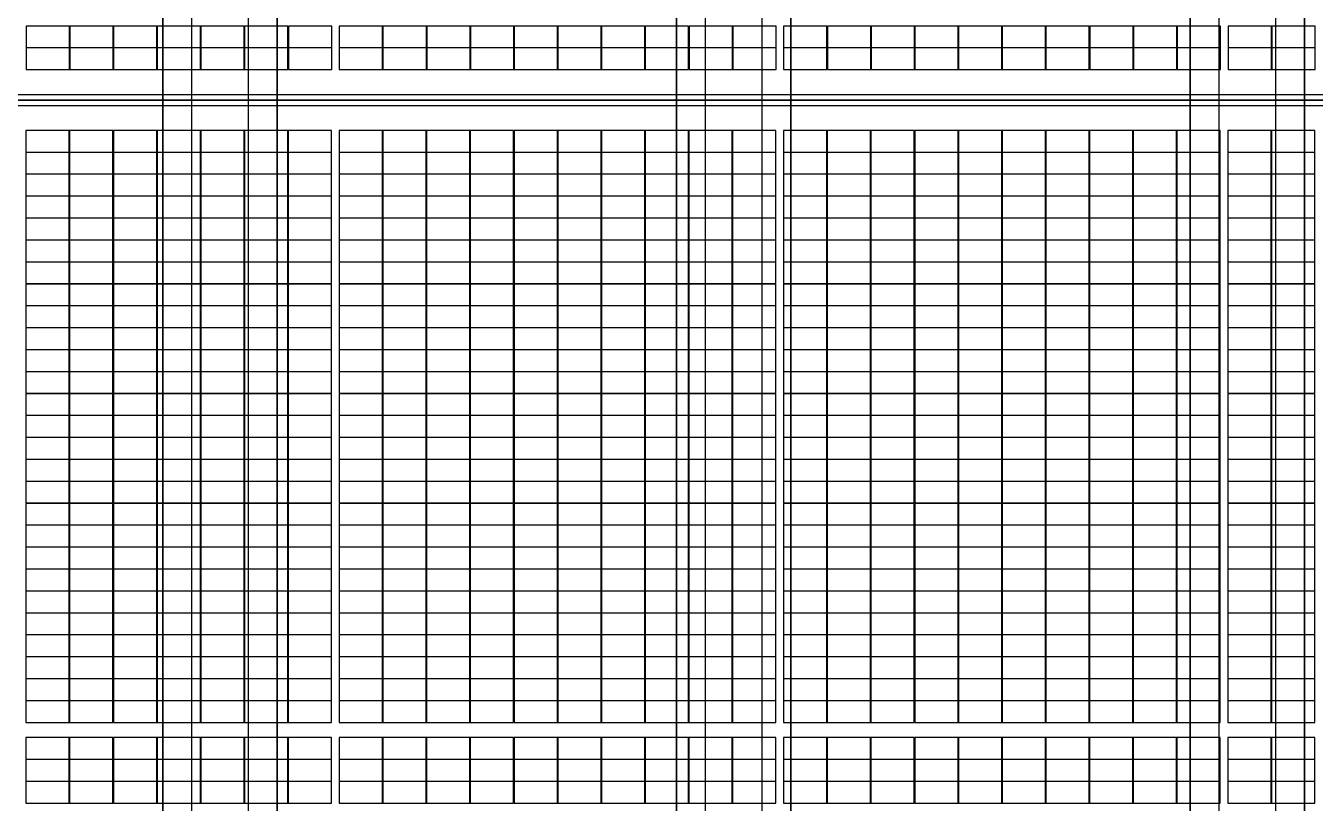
# Model space of a CAD drawing. Header units: millimetres. Extents: x 1218 to 2690, y 1163 to 1758.
# Drawn here: x 1527.1 to 1594.9, y 1378.2 to 1419.1 of the extents above; entities that cross this region are included whole.
import ezdxf

# ---------------------------------------------------------------- set-up
doc = ezdxf.new("R2010")
doc.units = ezdxf.units.MM
for name, color, linetype in [('WALL', 9, 'Continuous'), ('屋脊线', 7, 'ByLayer'), ('组件', 7, 'ByLayer'), ('障碍物', 7, 'ByLayer')]:
    doc.layers.add(name, color=color, linetype=linetype)

# ---------------------------------------------------------------- blocks, each defined once
blk = doc.blocks.new('DT1')
at = {"layer": 'WALL'}
blk.add_line((198909.9, 1944103.7), (406809.9, 1944103.7), dxfattribs=at)
for points in [[(332859.9, 1875103.7), (332859.9, 2013103.7), (326859.9, 2013103.7), (326859.9, 1875103.7)], [(359859.9, 1875103.7), (359859.9, 2013103.7), (353859.9, 2013103.7), (353859.9, 1875103.7)], [(386859.9, 1875103.7), (386859.9, 2013103.7), (380859.9, 2013103.7), (380859.9, 1875103.7)], [(198909.9, 1944403.7), (406809.9, 1944403.7), (406809.9, 1943803.7), (198909.9, 1943803.7)]]:
    blk.add_lwpolyline(points, close=True, dxfattribs=at)
for points in [[(331359.9, 1875103.7), (331359.9, 2013103.7), (328359.9, 2013103.7), (328359.9, 1875103.7), (331359.9, 1875103.7)], [(358359.9, 1875103.7), (358359.9, 2013103.7), (355359.9, 2013103.7), (355359.9, 1875103.7), (358359.9, 1875103.7)], [(385359.9, 1875103.7), (385359.9, 2013103.7), (382359.9, 2013103.7), (382359.9, 1875103.7), (385359.9, 1875103.7)]]:
    blk.add_lwpolyline(points, dxfattribs=at)
blk = doc.blocks.new('*U583')
at = {"layer": '屋脊线', "color": 30}
blk.add_line((582600, 0, 16000), (-582600, 0, 16000), dxfattribs=at)
at = {"flags": 1}
for tag in ['unit_id', 'unit_name']:
    blk.add_attdef(tag, (0, 0), '', height=2.5, dxfattribs=at)
blk = doc.blocks.new('*U584')
at = {"color": 0}
blk.add_polyline3d([(0, 0, 0), (227.8, 0, 0), (227.8, 113.3, 5.8), (0, 113.3, 5.8)], close=True, dxfattribs=at)
at = {"flags": 1}
for tag in ['mounting-hole-spacing1', 'mounting-hole-spacing2', 'module-material', 'vmpo', 'voco', 'silicon-material', 'panel-length', 'panel-width', 'panel-height', 'userid', 'theme', 'note', 'name', 'pmax', 'company-name', 'id', 'impo', 'isco']:
    blk.add_attdef(tag, (0, 0), '', height=2.5, dxfattribs=at)
blk = doc.blocks.new('*U585')
at = {"layer": '组件', "color": 240}
for p in [(-34110.4, -272.9, 1596.1), (-33880.6, -272.9, 1596.1), (-33650.8, -272.9, 1596.1), (-33421, -272.9, 1596.1), (-33191.2, -272.9, 1596.1), (-32961.4, -272.9, 1596.1), (-32731.6, -272.9, 1596.1), (-34110.4, -388.2, 1590.3), (-33880.6, -388.2, 1590.3), (-33650.8, -388.2, 1590.3), (-33421, -388.2, 1590.3), (-33191.2, -388.2, 1590.3), (-32961.4, -388.2, 1590.3), (-32731.6, -388.2, 1590.3), (-34110.4, -503.4, 1584.4), (-33880.6, -503.4, 1584.4), (-33650.8, -503.4, 1584.4), (-33421, -503.4, 1584.4), (-33191.2, -503.4, 1584.4), (-32961.4, -503.4, 1584.4), (-32731.6, -503.4, 1584.4), (-34110.4, -618.7, 1578.6), (-33880.6, -618.7, 1578.6), (-33650.8, -618.7, 1578.6), (-33421, -618.7, 1578.6), (-33191.2, -618.7, 1578.6), (-32961.4, -618.7, 1578.6), (-32731.6, -618.7, 1578.6), (-34110.4, -733.9, 1572.7), (-33880.6, -733.9, 1572.7), (-33650.8, -733.9, 1572.7), (-33421, -733.9, 1572.7), (-33191.2, -733.9, 1572.7), (-32961.4, -733.9, 1572.7), (-32731.6, -733.9, 1572.7), (-34110.4, -849.2, 1566.9), (-33880.6, -849.2, 1566.9), (-33650.8, -849.2, 1566.9), (-33421, -849.2, 1566.9), (-33191.2, -849.2, 1566.9), (-32961.4, -849.2, 1566.9), (-32731.6, -849.2, 1566.9), (-34110.4, -964.4, 1561), (-33880.6, -964.4, 1561), (-33650.8, -964.4, 1561), (-33421, -964.4, 1561), (-33191.2, -964.4, 1561), (-32961.4, -964.4, 1561), (-32731.6, -964.4, 1561), (-34110.4, -1079.7, 1555.1), (-33880.6, -1079.7, 1555.1), (-33650.8, -1079.7, 1555.1), (-33421, -1079.7, 1555.1), (-33191.2, -1079.7, 1555.1), (-32961.4, -1079.7, 1555.1), (-32731.6, -1079.7, 1555.1), (-34110.4, -1194.9, 1549.3), (-33880.6, -1194.9, 1549.3), (-33650.8, -1194.9, 1549.3), (-33421, -1194.9, 1549.3), (-33191.2, -1194.9, 1549.3), (-32961.4, -1194.9, 1549.3), (-32731.6, -1194.9, 1549.3), (-34110.4, -1310.2, 1543.4), (-33880.6, -1310.2, 1543.4), (-33650.8, -1310.2, 1543.4), (-33421, -1310.2, 1543.4), (-33191.2, -1310.2, 1543.4), (-32961.4, -1310.2, 1543.4), (-32731.6, -1310.2, 1543.4), (-34110.4, -1425.4, 1537.6), (-33880.6, -1425.4, 1537.6), (-33650.8, -1425.4, 1537.6), (-33421, -1425.4, 1537.6), (-33191.2, -1425.4, 1537.6), (-32961.4, -1425.4, 1537.6), (-32731.6, -1425.4, 1537.6), (-34110.4, -1540.7, 1531.7), (-33880.6, -1540.7, 1531.7), (-33650.8, -1540.7, 1531.7), (-33421, -1540.7, 1531.7), (-33191.2, -1540.7, 1531.7), (-32961.4, -1540.7, 1531.7), (-32731.6, -1540.7, 1531.7), (-34110.4, -1655.9, 1525.8), (-33880.6, -1655.9, 1525.8), (-33650.8, -1655.9, 1525.8), (-33421, -1655.9, 1525.8), (-33191.2, -1655.9, 1525.8), (-32961.4, -1655.9, 1525.8), (-32731.6, -1655.9, 1525.8), (-34110.4, -1771.2, 1520), (-33880.6, -1771.2, 1520), (-33650.8, -1771.2, 1520), (-33421, -1771.2, 1520), (-33191.2, -1771.2, 1520), (-32961.4, -1771.2, 1520), (-32731.6, -1771.2, 1520), (-34110.4, -1886.4, 1514.1), (-33880.6, -1886.4, 1514.1), (-33650.8, -1886.4, 1514.1), (-33421, -1886.4, 1514.1), (-33191.2, -1886.4, 1514.1), (-32961.4, -1886.4, 1514.1), (-32731.6, -1886.4, 1514.1), (-34110.4, -2001.7, 1508.3), (-33880.6, -2001.7, 1508.3), (-33650.8, -2001.7, 1508.3), (-33421, -2001.7, 1508.3), (-33191.2, -2001.7, 1508.3), (-32961.4, -2001.7, 1508.3), (-32731.6, -2001.7, 1508.3), (-34110.4, -2116.9, 1502.4), (-33880.6, -2116.9, 1502.4), (-33650.8, -2116.9, 1502.4), (-33421, -2116.9, 1502.4), (-33191.2, -2116.9, 1502.4), (-32961.4, -2116.9, 1502.4), (-32731.6, -2116.9, 1502.4), (-34110.4, -2232.2, 1496.6), (-33880.6, -2232.2, 1496.6), (-33650.8, -2232.2, 1496.6), (-33421, -2232.2, 1496.6), (-33191.2, -2232.2, 1496.6), (-32961.4, -2232.2, 1496.6), (-32731.6, -2232.2, 1496.6), (-34110.4, -2347.5, 1490.7), (-33880.6, -2347.5, 1490.7), (-33650.8, -2347.5, 1490.7), (-33421, -2347.5, 1490.7), (-33191.2, -2347.5, 1490.7), (-32961.4, -2347.5, 1490.7), (-32731.6, -2347.5, 1490.7), (-34110.4, -2462.7, 1484.8), (-33880.6, -2462.7, 1484.8), (-33650.8, -2462.7, 1484.8), (-33421, -2462.7, 1484.8), (-33191.2, -2462.7, 1484.8), (-32961.4, -2462.7, 1484.8), (-32731.6, -2462.7, 1484.8), (-34110.4, -2578, 1479), (-33880.6, -2578, 1479), (-33650.8, -2578, 1479), (-33421, -2578, 1479), (-33191.2, -2578, 1479), (-32961.4, -2578, 1479), (-32731.6, -2578, 1479), (-34110.4, -2693.2, 1473.1), (-33880.6, -2693.2, 1473.1), (-33650.8, -2693.2, 1473.1), (-33421, -2693.2, 1473.1), (-33191.2, -2693.2, 1473.1), (-32961.4, -2693.2, 1473.1), (-32731.6, -2693.2, 1473.1), (-34110.4, -2808.5, 1467.3), (-33880.6, -2808.5, 1467.3), (-33650.8, -2808.5, 1467.3), (-33421, -2808.5, 1467.3), (-33191.2, -2808.5, 1467.3), (-32961.4, -2808.5, 1467.3), (-32731.6, -2808.5, 1467.3), (-34110.4, -2923.7, 1461.4), (-33880.6, -2923.7, 1461.4), (-33650.8, -2923.7, 1461.4), (-33421, -2923.7, 1461.4), (-33191.2, -2923.7, 1461.4), (-32961.4, -2923.7, 1461.4), (-32731.6, -2923.7, 1461.4), (-34110.4, -3039, 1455.5), (-33880.6, -3039, 1455.5), (-33650.8, -3039, 1455.5), (-33421, -3039, 1455.5), (-33191.2, -3039, 1455.5), (-32961.4, -3039, 1455.5), (-32731.6, -3039, 1455.5), (-34110.4, -3154.2, 1449.7), (-33880.6, -3154.2, 1449.7), (-33650.8, -3154.2, 1449.7), (-33421, -3154.2, 1449.7), (-33191.2, -3154.2, 1449.7), (-32961.4, -3154.2, 1449.7), (-32731.6, -3154.2, 1449.7), (-34110.4, -3269.5, 1443.8), (-33880.6, -3269.5, 1443.8), (-33650.8, -3269.5, 1443.8), (-33421, -3269.5, 1443.8), (-33191.2, -3269.5, 1443.8), (-32961.4, -3269.5, 1443.8), (-32731.6, -3269.5, 1443.8), (-34110.4, -3462.7, 1434), (-33880.6, -3462.7, 1434), (-33650.8, -3462.7, 1434), (-33421, -3462.7, 1434), (-33191.2, -3462.7, 1434), (-32961.4, -3462.7, 1434), (-32731.6, -3462.7, 1434), (-34110.4, -3577.9, 1428.2), (-33880.6, -3577.9, 1428.2), (-33650.8, -3577.9, 1428.2), (-33421, -3577.9, 1428.2), (-33191.2, -3577.9, 1428.2), (-32961.4, -3577.9, 1428.2), (-32731.6, -3577.9, 1428.2), (-34110.4, -3693.2, 1422.3), (-33880.6, -3693.2, 1422.3), (-33650.8, -3693.2, 1422.3), (-33421, -3693.2, 1422.3), (-33191.2, -3693.2, 1422.3), (-32961.4, -3693.2, 1422.3), (-32731.6, -3693.2, 1422.3)]:
    blk.add_blockref('*U584', p, dxfattribs=at)
at = {"layer": '组件', "color": 60}
for p in [(-32463.8, -272.9, 1596.1), (-32234, -272.9, 1596.1), (-32004.2, -272.9, 1596.1), (-31774.4, -272.9, 1596.1), (-31544.6, -272.9, 1596.1), (-31314.8, -272.9, 1596.1), (-31085, -272.9, 1596.1), (-30855.2, -272.9, 1596.1), (-30625.4, -272.9, 1596.1), (-30395.6, -272.9, 1596.1), (-30127.8, -272.9, 1596.1), (-29898, -272.9, 1596.1), (-32463.8, -388.2, 1590.3), (-32234, -388.2, 1590.3), (-32004.2, -388.2, 1590.3), (-31774.4, -388.2, 1590.3), (-31544.6, -388.2, 1590.3), (-31314.8, -388.2, 1590.3), (-31085, -388.2, 1590.3), (-30855.2, -388.2, 1590.3), (-30625.4, -388.2, 1590.3), (-30395.6, -388.2, 1590.3), (-30127.8, -388.2, 1590.3), (-29898, -388.2, 1590.3), (-32463.8, -503.4, 1584.4), (-32234, -503.4, 1584.4), (-32004.2, -503.4, 1584.4), (-31774.4, -503.4, 1584.4), (-31544.6, -503.4, 1584.4), (-31314.8, -503.4, 1584.4), (-31085, -503.4, 1584.4), (-30855.2, -503.4, 1584.4), (-30625.4, -503.4, 1584.4), (-30395.6, -503.4, 1584.4), (-30127.8, -503.4, 1584.4), (-29898, -503.4, 1584.4), (-32463.8, -618.7, 1578.6), (-32234, -618.7, 1578.6), (-32004.2, -618.7, 1578.6), (-31774.4, -618.7, 1578.6), (-31544.6, -618.7, 1578.6), (-31314.8, -618.7, 1578.6), (-31085, -618.7, 1578.6), (-30855.2, -618.7, 1578.6), (-30625.4, -618.7, 1578.6), (-30395.6, -618.7, 1578.6), (-30127.8, -618.7, 1578.6), (-29898, -618.7, 1578.6), (-32463.8, -733.9, 1572.7), (-32234, -733.9, 1572.7), (-32004.2, -733.9, 1572.7), (-31774.4, -733.9, 1572.7), (-31544.6, -733.9, 1572.7), (-31314.8, -733.9, 1572.7), (-31085, -733.9, 1572.7), (-30855.2, -733.9, 1572.7), (-30625.4, -733.9, 1572.7), (-30395.6, -733.9, 1572.7), (-30127.8, -733.9, 1572.7), (-29898, -733.9, 1572.7), (-32463.8, -849.2, 1566.9), (-32234, -849.2, 1566.9), (-32004.2, -849.2, 1566.9), (-31774.4, -849.2, 1566.9), (-31544.6, -849.2, 1566.9), (-31314.8, -849.2, 1566.9), (-31085, -849.2, 1566.9), (-30855.2, -849.2, 1566.9), (-30625.4, -849.2, 1566.9), (-30395.6, -849.2, 1566.9), (-30127.8, -849.2, 1566.9), (-29898, -849.2, 1566.9), (-32463.8, -964.4, 1561), (-32234, -964.4, 1561), (-32004.2, -964.4, 1561), (-31774.4, -964.4, 1561), (-31544.6, -964.4, 1561), (-31314.8, -964.4, 1561), (-31085, -964.4, 1561), (-30855.2, -964.4, 1561), (-30625.4, -964.4, 1561), (-30395.6, -964.4, 1561), (-30127.8, -964.4, 1561), (-29898, -964.4, 1561), (-32463.8, -1079.7, 1555.1), (-32234, -1079.7, 1555.1), (-32004.2, -1079.7, 1555.1), (-31774.4, -1079.7, 1555.1), (-31544.6, -1079.7, 1555.1), (-31314.8, -1079.7, 1555.1), (-31085, -1079.7, 1555.1), (-30855.2, -1079.7, 1555.1), (-30625.4, -1079.7, 1555.1), (-30395.6, -1079.7, 1555.1), (-30127.8, -1079.7, 1555.1), (-29898, -1079.7, 1555.1), (-32463.8, -1194.9, 1549.3), (-32234, -1194.9, 1549.3), (-32004.2, -1194.9, 1549.3), (-31774.4, -1194.9, 1549.3), (-31544.6, -1194.9, 1549.3), (-31314.8, -1194.9, 1549.3), (-31085, -1194.9, 1549.3), (-30855.2, -1194.9, 1549.3), (-30625.4, -1194.9, 1549.3), (-30395.6, -1194.9, 1549.3), (-30127.8, -1194.9, 1549.3), (-29898, -1194.9, 1549.3), (-32463.8, -1310.2, 1543.4), (-32234, -1310.2, 1543.4), (-32004.2, -1310.2, 1543.4), (-31774.4, -1310.2, 1543.4), (-31544.6, -1310.2, 1543.4), (-31314.8, -1310.2, 1543.4), (-31085, -1310.2, 1543.4), (-30855.2, -1310.2, 1543.4), (-30625.4, -1310.2, 1543.4), (-30395.6, -1310.2, 1543.4), (-30127.8, -1310.2, 1543.4), (-29898, -1310.2, 1543.4), (-32463.8, -1425.4, 1537.6), (-32234, -1425.4, 1537.6), (-32004.2, -1425.4, 1537.6), (-31774.4, -1425.4, 1537.6), (-31544.6, -1425.4, 1537.6), (-31314.8, -1425.4, 1537.6), (-31085, -1425.4, 1537.6), (-30855.2, -1425.4, 1537.6), (-30625.4, -1425.4, 1537.6), (-30395.6, -1425.4, 1537.6), (-30127.8, -1425.4, 1537.6), (-29898, -1425.4, 1537.6), (-32463.8, -1540.7, 1531.7), (-32234, -1540.7, 1531.7), (-32004.2, -1540.7, 1531.7), (-31774.4, -1540.7, 1531.7), (-31544.6, -1540.7, 1531.7), (-31314.8, -1540.7, 1531.7), (-31085, -1540.7, 1531.7), (-30855.2, -1540.7, 1531.7), (-30625.4, -1540.7, 1531.7), (-30395.6, -1540.7, 1531.7), (-30127.8, -1540.7, 1531.7), (-29898, -1540.7, 1531.7), (-32463.8, -1655.9, 1525.8), (-32234, -1655.9, 1525.8), (-32004.2, -1655.9, 1525.8), (-31774.4, -1655.9, 1525.8), (-31544.6, -1655.9, 1525.8), (-31314.8, -1655.9, 1525.8), (-31085, -1655.9, 1525.8), (-30855.2, -1655.9, 1525.8), (-30625.4, -1655.9, 1525.8), (-30395.6, -1655.9, 1525.8), (-30127.8, -1655.9, 1525.8), (-29898, -1655.9, 1525.8), (-32463.8, -1771.2, 1520), (-32234, -1771.2, 1520), (-32004.2, -1771.2, 1520), (-31774.4, -1771.2, 1520), (-31544.6, -1771.2, 1520), (-31314.8, -1771.2, 1520), (-31085, -1771.2, 1520), (-30855.2, -1771.2, 1520), (-30625.4, -1771.2, 1520), (-30395.6, -1771.2, 1520), (-30127.8, -1771.2, 1520), (-29898, -1771.2, 1520), (-32463.8, -1886.4, 1514.1), (-32234, -1886.4, 1514.1), (-32004.2, -1886.4, 1514.1), (-31774.4, -1886.4, 1514.1), (-31544.6, -1886.4, 1514.1), (-31314.8, -1886.4, 1514.1), (-31085, -1886.4, 1514.1), (-30855.2, -1886.4, 1514.1), (-30625.4, -1886.4, 1514.1), (-30395.6, -1886.4, 1514.1), (-30127.8, -1886.4, 1514.1), (-29898, -1886.4, 1514.1), (-32463.8, -2001.7, 1508.3), (-32234, -2001.7, 1508.3), (-32004.2, -2001.7, 1508.3), (-31774.4, -2001.7, 1508.3), (-31544.6, -2001.7, 1508.3), (-31314.8, -2001.7, 1508.3), (-31085, -2001.7, 1508.3), (-30855.2, -2001.7, 1508.3), (-30625.4, -2001.7, 1508.3), (-30395.6, -2001.7, 1508.3), (-30127.8, -2001.7, 1508.3), (-29898, -2001.7, 1508.3), (-32463.8, -2116.9, 1502.4), (-32234, -2116.9, 1502.4), (-32004.2, -2116.9, 1502.4), (-31774.4, -2116.9, 1502.4), (-31544.6, -2116.9, 1502.4), (-31314.8, -2116.9, 1502.4), (-31085, -2116.9, 1502.4), (-30855.2, -2116.9, 1502.4), (-30625.4, -2116.9, 1502.4), (-30395.6, -2116.9, 1502.4), (-30127.8, -2116.9, 1502.4), (-29898, -2116.9, 1502.4), (-32463.8, -2232.2, 1496.6), (-32234, -2232.2, 1496.6), (-32004.2, -2232.2, 1496.6), (-31774.4, -2232.2, 1496.6), (-31544.6, -2232.2, 1496.6), (-31314.8, -2232.2, 1496.6), (-31085, -2232.2, 1496.6), (-30855.2, -2232.2, 1496.6), (-30625.4, -2232.2, 1496.6), (-30395.6, -2232.2, 1496.6), (-30127.8, -2232.2, 1496.6), (-29898, -2232.2, 1496.6), (-32463.8, -2347.5, 1490.7), (-32234, -2347.5, 1490.7), (-32004.2, -2347.5, 1490.7), (-31774.4, -2347.5, 1490.7), (-31544.6, -2347.5, 1490.7), (-31314.8, -2347.5, 1490.7), (-31085, -2347.5, 1490.7), (-30855.2, -2347.5, 1490.7), (-30625.4, -2347.5, 1490.7), (-30395.6, -2347.5, 1490.7), (-30127.8, -2347.5, 1490.7), (-29898, -2347.5, 1490.7), (-32463.8, -2462.7, 1484.8), (-32234, -2462.7, 1484.8), (-32004.2, -2462.7, 1484.8), (-31774.4, -2462.7, 1484.8), (-31544.6, -2462.7, 1484.8), (-31314.8, -2462.7, 1484.8), (-31085, -2462.7, 1484.8), (-30855.2, -2462.7, 1484.8), (-30625.4, -2462.7, 1484.8), (-30395.6, -2462.7, 1484.8), (-30127.8, -2462.7, 1484.8), (-29898, -2462.7, 1484.8), (-32463.8, -2578, 1479), (-32234, -2578, 1479), (-32004.2, -2578, 1479), (-31774.4, -2578, 1479), (-31544.6, -2578, 1479), (-31314.8, -2578, 1479), (-31085, -2578, 1479), (-30855.2, -2578, 1479), (-30625.4, -2578, 1479), (-30395.6, -2578, 1479), (-30127.8, -2578, 1479), (-29898, -2578, 1479), (-32463.8, -2693.2, 1473.1), (-32234, -2693.2, 1473.1), (-32004.2, -2693.2, 1473.1), (-31774.4, -2693.2, 1473.1), (-31544.6, -2693.2, 1473.1), (-31314.8, -2693.2, 1473.1), (-31085, -2693.2, 1473.1), (-30855.2, -2693.2, 1473.1), (-30625.4, -2693.2, 1473.1), (-30395.6, -2693.2, 1473.1), (-30127.8, -2693.2, 1473.1), (-29898, -2693.2, 1473.1), (-32463.8, -2808.5, 1467.3), (-32234, -2808.5, 1467.3), (-32004.2, -2808.5, 1467.3), (-31774.4, -2808.5, 1467.3), (-31544.6, -2808.5, 1467.3), (-31314.8, -2808.5, 1467.3), (-31085, -2808.5, 1467.3), (-30855.2, -2808.5, 1467.3), (-30625.4, -2808.5, 1467.3), (-30395.6, -2808.5, 1467.3), (-30127.8, -2808.5, 1467.3), (-29898, -2808.5, 1467.3), (-32463.8, -2923.7, 1461.4), (-32234, -2923.7, 1461.4), (-32004.2, -2923.7, 1461.4), (-31774.4, -2923.7, 1461.4), (-31544.6, -2923.7, 1461.4), (-31314.8, -2923.7, 1461.4), (-31085, -2923.7, 1461.4), (-30855.2, -2923.7, 1461.4), (-30625.4, -2923.7, 1461.4), (-30395.6, -2923.7, 1461.4), (-30127.8, -2923.7, 1461.4), (-29898, -2923.7, 1461.4), (-32463.8, -3039, 1455.5), (-32234, -3039, 1455.5), (-32004.2, -3039, 1455.5), (-31774.4, -3039, 1455.5), (-31544.6, -3039, 1455.5), (-31314.8, -3039, 1455.5), (-31085, -3039, 1455.5), (-30855.2, -3039, 1455.5), (-30625.4, -3039, 1455.5), (-30395.6, -3039, 1455.5), (-30127.8, -3039, 1455.5), (-29898, -3039, 1455.5), (-32463.8, -3154.2, 1449.7), (-32234, -3154.2, 1449.7), (-32004.2, -3154.2, 1449.7), (-31774.4, -3154.2, 1449.7), (-31544.6, -3154.2, 1449.7), (-31314.8, -3154.2, 1449.7), (-31085, -3154.2, 1449.7), (-30855.2, -3154.2, 1449.7), (-30625.4, -3154.2, 1449.7), (-30395.6, -3154.2, 1449.7), (-30127.8, -3154.2, 1449.7), (-29898, -3154.2, 1449.7), (-32463.8, -3269.5, 1443.8), (-32234, -3269.5, 1443.8), (-32004.2, -3269.5, 1443.8), (-31774.4, -3269.5, 1443.8), (-31544.6, -3269.5, 1443.8), (-31314.8, -3269.5, 1443.8), (-31085, -3269.5, 1443.8), (-30855.2, -3269.5, 1443.8), (-30625.4, -3269.5, 1443.8), (-30395.6, -3269.5, 1443.8), (-30127.8, -3269.5, 1443.8), (-29898, -3269.5, 1443.8), (-32463.8, -3462.7, 1434), (-32234, -3462.7, 1434), (-32004.2, -3462.7, 1434), (-31774.4, -3462.7, 1434), (-31544.6, -3462.7, 1434), (-31314.8, -3462.7, 1434), (-31085, -3462.7, 1434), (-30855.2, -3462.7, 1434), (-30625.4, -3462.7, 1434), (-30395.6, -3462.7, 1434), (-30127.8, -3462.7, 1434), (-32463.8, -3577.9, 1428.2), (-32234, -3577.9, 1428.2), (-32004.2, -3577.9, 1428.2), (-31774.4, -3577.9, 1428.2), (-31544.6, -3577.9, 1428.2), (-31314.8, -3577.9, 1428.2), (-31085, -3577.9, 1428.2), (-30855.2, -3577.9, 1428.2), (-30625.4, -3577.9, 1428.2), (-30395.6, -3577.9, 1428.2), (-30127.8, -3577.9, 1428.2), (-32463.8, -3693.2, 1422.3), (-32234, -3693.2, 1422.3), (-32004.2, -3693.2, 1422.3), (-31774.4, -3693.2, 1422.3), (-31544.6, -3693.2, 1422.3), (-31314.8, -3693.2, 1422.3), (-31085, -3693.2, 1422.3), (-30855.2, -3693.2, 1422.3), (-30625.4, -3693.2, 1422.3), (-30395.6, -3693.2, 1422.3), (-30127.8, -3693.2, 1422.3)]:
    blk.add_blockref('*U584', p, dxfattribs=at)
at = {"layer": '组件', "color": 41}
for p in [(-29668.2, -272.9, 1596.1), (-29438.4, -272.9, 1596.1), (-29208.6, -272.9, 1596.1), (-28978.8, -272.9, 1596.1), (-28749, -272.9, 1596.1), (-28519.2, -272.9, 1596.1), (-28289.4, -272.9, 1596.1), (-28059.6, -272.9, 1596.1), (-27791.8, -272.9, 1596.1), (-27562, -272.9, 1596.1), (-29668.2, -388.2, 1590.3), (-29438.4, -388.2, 1590.3), (-29208.6, -388.2, 1590.3), (-28978.8, -388.2, 1590.3), (-28749, -388.2, 1590.3), (-28519.2, -388.2, 1590.3), (-28289.4, -388.2, 1590.3), (-28059.6, -388.2, 1590.3), (-27791.8, -388.2, 1590.3), (-27562, -388.2, 1590.3), (-29668.2, -503.4, 1584.4), (-29438.4, -503.4, 1584.4), (-29208.6, -503.4, 1584.4), (-28978.8, -503.4, 1584.4), (-28749, -503.4, 1584.4), (-28519.2, -503.4, 1584.4), (-28289.4, -503.4, 1584.4), (-28059.6, -503.4, 1584.4), (-27791.8, -503.4, 1584.4), (-27562, -503.4, 1584.4), (-29668.2, -618.7, 1578.6), (-29438.4, -618.7, 1578.6), (-29208.6, -618.7, 1578.6), (-28978.8, -618.7, 1578.6), (-28749, -618.7, 1578.6), (-28519.2, -618.7, 1578.6), (-28289.4, -618.7, 1578.6), (-28059.6, -618.7, 1578.6), (-27791.8, -618.7, 1578.6), (-27562, -618.7, 1578.6), (-29668.2, -733.9, 1572.7), (-29438.4, -733.9, 1572.7), (-29208.6, -733.9, 1572.7), (-28978.8, -733.9, 1572.7), (-28749, -733.9, 1572.7), (-28519.2, -733.9, 1572.7), (-28289.4, -733.9, 1572.7), (-28059.6, -733.9, 1572.7), (-27791.8, -733.9, 1572.7), (-27562, -733.9, 1572.7), (-29668.2, -849.2, 1566.9), (-29438.4, -849.2, 1566.9), (-29208.6, -849.2, 1566.9), (-28978.8, -849.2, 1566.9), (-28749, -849.2, 1566.9), (-28519.2, -849.2, 1566.9), (-28289.4, -849.2, 1566.9), (-28059.6, -849.2, 1566.9), (-27791.8, -849.2, 1566.9), (-27562, -849.2, 1566.9), (-29668.2, -964.4, 1561), (-29438.4, -964.4, 1561), (-29208.6, -964.4, 1561), (-28978.8, -964.4, 1561), (-28749, -964.4, 1561), (-28519.2, -964.4, 1561), (-28289.4, -964.4, 1561), (-28059.6, -964.4, 1561), (-27791.8, -964.4, 1561), (-27562, -964.4, 1561), (-29668.2, -1079.7, 1555.1), (-29438.4, -1079.7, 1555.1), (-29208.6, -1079.7, 1555.1), (-28978.8, -1079.7, 1555.1), (-28749, -1079.7, 1555.1), (-28519.2, -1079.7, 1555.1), (-28289.4, -1079.7, 1555.1), (-28059.6, -1079.7, 1555.1), (-27791.8, -1079.7, 1555.1), (-27562, -1079.7, 1555.1), (-29668.2, -1194.9, 1549.3), (-29438.4, -1194.9, 1549.3), (-29208.6, -1194.9, 1549.3), (-28978.8, -1194.9, 1549.3), (-28749, -1194.9, 1549.3), (-28519.2, -1194.9, 1549.3), (-28289.4, -1194.9, 1549.3), (-28059.6, -1194.9, 1549.3), (-27791.8, -1194.9, 1549.3), (-27562, -1194.9, 1549.3), (-29668.2, -1310.2, 1543.4), (-29438.4, -1310.2, 1543.4), (-29208.6, -1310.2, 1543.4), (-28978.8, -1310.2, 1543.4), (-28749, -1310.2, 1543.4), (-28519.2, -1310.2, 1543.4), (-28289.4, -1310.2, 1543.4), (-28059.6, -1310.2, 1543.4), (-27791.8, -1310.2, 1543.4), (-27562, -1310.2, 1543.4), (-29668.2, -1425.4, 1537.6), (-29438.4, -1425.4, 1537.6), (-29208.6, -1425.4, 1537.6), (-28978.8, -1425.4, 1537.6), (-28749, -1425.4, 1537.6), (-28519.2, -1425.4, 1537.6), (-28289.4, -1425.4, 1537.6), (-28059.6, -1425.4, 1537.6), (-27791.8, -1425.4, 1537.6), (-27562, -1425.4, 1537.6), (-29668.2, -1540.7, 1531.7), (-29438.4, -1540.7, 1531.7), (-29208.6, -1540.7, 1531.7), (-28978.8, -1540.7, 1531.7), (-28749, -1540.7, 1531.7), (-28519.2, -1540.7, 1531.7), (-28289.4, -1540.7, 1531.7), (-28059.6, -1540.7, 1531.7), (-27791.8, -1540.7, 1531.7), (-27562, -1540.7, 1531.7), (-29668.2, -1655.9, 1525.8), (-29438.4, -1655.9, 1525.8), (-29208.6, -1655.9, 1525.8), (-28978.8, -1655.9, 1525.8), (-28749, -1655.9, 1525.8), (-28519.2, -1655.9, 1525.8), (-28289.4, -1655.9, 1525.8), (-28059.6, -1655.9, 1525.8), (-27791.8, -1655.9, 1525.8), (-27562, -1655.9, 1525.8), (-29668.2, -1771.2, 1520), (-29438.4, -1771.2, 1520), (-29208.6, -1771.2, 1520), (-28978.8, -1771.2, 1520), (-28749, -1771.2, 1520), (-28519.2, -1771.2, 1520), (-28289.4, -1771.2, 1520), (-28059.6, -1771.2, 1520), (-27791.8, -1771.2, 1520), (-27562, -1771.2, 1520), (-29668.2, -1886.4, 1514.1), (-29438.4, -1886.4, 1514.1), (-29208.6, -1886.4, 1514.1), (-28978.8, -1886.4, 1514.1), (-28749, -1886.4, 1514.1), (-28519.2, -1886.4, 1514.1), (-28289.4, -1886.4, 1514.1), (-28059.6, -1886.4, 1514.1), (-27791.8, -1886.4, 1514.1), (-27562, -1886.4, 1514.1), (-29668.2, -2001.7, 1508.3), (-29438.4, -2001.7, 1508.3), (-29208.6, -2001.7, 1508.3), (-28978.8, -2001.7, 1508.3), (-28749, -2001.7, 1508.3), (-28519.2, -2001.7, 1508.3), (-28289.4, -2001.7, 1508.3), (-28059.6, -2001.7, 1508.3), (-27791.8, -2001.7, 1508.3), (-27562, -2001.7, 1508.3), (-29668.2, -2116.9, 1502.4), (-29438.4, -2116.9, 1502.4), (-29208.6, -2116.9, 1502.4), (-28978.8, -2116.9, 1502.4), (-28749, -2116.9, 1502.4), (-28519.2, -2116.9, 1502.4), (-28289.4, -2116.9, 1502.4), (-28059.6, -2116.9, 1502.4), (-27791.8, -2116.9, 1502.4), (-27562, -2116.9, 1502.4), (-29668.2, -2232.2, 1496.6), (-29438.4, -2232.2, 1496.6), (-29208.6, -2232.2, 1496.6), (-28978.8, -2232.2, 1496.6), (-28749, -2232.2, 1496.6), (-28519.2, -2232.2, 1496.6), (-28289.4, -2232.2, 1496.6), (-28059.6, -2232.2, 1496.6), (-27791.8, -2232.2, 1496.6), (-27562, -2232.2, 1496.6), (-29668.2, -2347.5, 1490.7), (-29438.4, -2347.5, 1490.7), (-29208.6, -2347.5, 1490.7), (-28978.8, -2347.5, 1490.7), (-28749, -2347.5, 1490.7), (-28519.2, -2347.5, 1490.7), (-28289.4, -2347.5, 1490.7), (-28059.6, -2347.5, 1490.7), (-27791.8, -2347.5, 1490.7), (-27562, -2347.5, 1490.7), (-29668.2, -2462.7, 1484.8), (-29438.4, -2462.7, 1484.8), (-29208.6, -2462.7, 1484.8), (-28978.8, -2462.7, 1484.8), (-28749, -2462.7, 1484.8), (-28519.2, -2462.7, 1484.8), (-28289.4, -2462.7, 1484.8), (-28059.6, -2462.7, 1484.8), (-27791.8, -2462.7, 1484.8), (-27562, -2462.7, 1484.8), (-29668.2, -2578, 1479), (-29438.4, -2578, 1479), (-29208.6, -2578, 1479), (-28978.8, -2578, 1479), (-28749, -2578, 1479), (-28519.2, -2578, 1479), (-28289.4, -2578, 1479), (-28059.6, -2578, 1479), (-27791.8, -2578, 1479), (-27562, -2578, 1479), (-29668.2, -2693.2, 1473.1), (-29438.4, -2693.2, 1473.1), (-29208.6, -2693.2, 1473.1), (-28978.8, -2693.2, 1473.1), (-28749, -2693.2, 1473.1), (-28519.2, -2693.2, 1473.1), (-28289.4, -2693.2, 1473.1), (-28059.6, -2693.2, 1473.1), (-27791.8, -2693.2, 1473.1), (-27562, -2693.2, 1473.1), (-29668.2, -2808.5, 1467.3), (-29438.4, -2808.5, 1467.3), (-29208.6, -2808.5, 1467.3), (-28978.8, -2808.5, 1467.3), (-28749, -2808.5, 1467.3), (-28519.2, -2808.5, 1467.3), (-28289.4, -2808.5, 1467.3), (-28059.6, -2808.5, 1467.3), (-27791.8, -2808.5, 1467.3), (-27562, -2808.5, 1467.3), (-29668.2, -2923.7, 1461.4), (-29438.4, -2923.7, 1461.4), (-29208.6, -2923.7, 1461.4), (-28978.8, -2923.7, 1461.4), (-28749, -2923.7, 1461.4), (-28519.2, -2923.7, 1461.4), (-28289.4, -2923.7, 1461.4), (-28059.6, -2923.7, 1461.4), (-27791.8, -2923.7, 1461.4), (-27562, -2923.7, 1461.4), (-29668.2, -3039, 1455.5), (-29438.4, -3039, 1455.5), (-29208.6, -3039, 1455.5), (-28978.8, -3039, 1455.5), (-28749, -3039, 1455.5), (-28519.2, -3039, 1455.5), (-28289.4, -3039, 1455.5), (-28059.6, -3039, 1455.5), (-27791.8, -3039, 1455.5), (-27562, -3039, 1455.5), (-29668.2, -3154.2, 1449.7), (-29438.4, -3154.2, 1449.7), (-29208.6, -3154.2, 1449.7), (-28978.8, -3154.2, 1449.7), (-28749, -3154.2, 1449.7), (-28519.2, -3154.2, 1449.7), (-28289.4, -3154.2, 1449.7), (-28059.6, -3154.2, 1449.7), (-27791.8, -3154.2, 1449.7), (-27562, -3154.2, 1449.7), (-29668.2, -3269.5, 1443.8), (-29438.4, -3269.5, 1443.8), (-29208.6, -3269.5, 1443.8), (-28978.8, -3269.5, 1443.8), (-28749, -3269.5, 1443.8), (-28519.2, -3269.5, 1443.8), (-28289.4, -3269.5, 1443.8), (-28059.6, -3269.5, 1443.8), (-27791.8, -3269.5, 1443.8), (-27562, -3269.5, 1443.8), (-29898, -3462.7, 1434), (-29668.2, -3462.7, 1434), (-29438.4, -3462.7, 1434), (-29208.6, -3462.7, 1434), (-28978.8, -3462.7, 1434), (-28749, -3462.7, 1434), (-28519.2, -3462.7, 1434), (-28289.4, -3462.7, 1434), (-28059.6, -3462.7, 1434), (-27791.8, -3462.7, 1434), (-27562, -3462.7, 1434), (-29898, -3577.9, 1428.2), (-29668.2, -3577.9, 1428.2), (-29438.4, -3577.9, 1428.2), (-29208.6, -3577.9, 1428.2), (-28978.8, -3577.9, 1428.2), (-28749, -3577.9, 1428.2), (-28519.2, -3577.9, 1428.2), (-28289.4, -3577.9, 1428.2), (-28059.6, -3577.9, 1428.2), (-27791.8, -3577.9, 1428.2), (-27562, -3577.9, 1428.2), (-29898, -3693.2, 1422.3), (-29668.2, -3693.2, 1422.3), (-29438.4, -3693.2, 1422.3), (-29208.6, -3693.2, 1422.3), (-28978.8, -3693.2, 1422.3), (-28749, -3693.2, 1422.3), (-28519.2, -3693.2, 1422.3), (-28289.4, -3693.2, 1422.3), (-28059.6, -3693.2, 1422.3), (-27791.8, -3693.2, 1422.3), (-27562, -3693.2, 1422.3)]:
    blk.add_blockref('*U584', p, dxfattribs=at)
at = {"flags": 1}
for tag in ['offset-x', 'offset-y', 'mode', 'tilt', 'azimuth', 'align', 'array-mode', 'panel-x', 'panel-y', 'panel-per-row', 'bracket-type', 'bracket-value', 'row-per-array']:
    blk.add_attdef(tag, (0, 0), '', height=2.5, dxfattribs=at)
blk = doc.blocks.new('*U586')
at = {"color": 0}
blk.add_polyline3d([(0, 0, 0), (-227.8, 0, 0), (-227.8, -113.3, 5.8), (0, -113.3, 5.8)], close=True, dxfattribs=at)
at = {"flags": 1}
for tag in ['mounting-hole-spacing1', 'mounting-hole-spacing2', 'module-material', 'vmpo', 'voco', 'silicon-material', 'panel-length', 'panel-width', 'panel-height', 'userid', 'theme', 'note', 'name', 'pmax', 'company-name', 'id', 'impo', 'isco']:
    blk.add_attdef(tag, (0, 0), '', height=2.5, dxfattribs=at)
blk = doc.blocks.new('*U587')
at = {"layer": '组件', "color": 230}
for p in [(-33881.9, 389.1, 1590.2), (-33652.1, 389.1, 1590.2), (-33422.3, 389.1, 1590.2), (-33192.5, 389.1, 1590.2), (-32962.7, 389.1, 1590.2), (-32732.9, 389.1, 1590.2), (-32503.1, 389.1, 1590.2), (-33881.9, 273.9, 1596.1), (-33652.1, 273.9, 1596.1), (-33422.3, 273.9, 1596.1), (-33192.5, 273.9, 1596.1), (-32962.7, 273.9, 1596.1), (-32732.9, 273.9, 1596.1), (-32503.1, 273.9, 1596.1)]:
    blk.add_blockref('*U586', p, dxfattribs=at)
at = {"layer": '组件', "color": 2}
for p in [(-32235.3, 389.1, 1590.2), (-32005.5, 389.1, 1590.2), (-31775.7, 389.1, 1590.2), (-31545.9, 389.1, 1590.2), (-31316.1, 389.1, 1590.2), (-31086.3, 389.1, 1590.2), (-30856.5, 389.1, 1590.2), (-30626.7, 389.1, 1590.2), (-30396.9, 389.1, 1590.2), (-30167.1, 389.1, 1590.2), (-29899.3, 389.1, 1590.2), (-32235.3, 273.9, 1596.1), (-32005.5, 273.9, 1596.1), (-31775.7, 273.9, 1596.1), (-31545.9, 273.9, 1596.1), (-31316.1, 273.9, 1596.1), (-31086.3, 273.9, 1596.1), (-30856.5, 273.9, 1596.1), (-30626.7, 273.9, 1596.1), (-30396.9, 273.9, 1596.1), (-30167.1, 273.9, 1596.1), (-29899.3, 273.9, 1596.1)]:
    blk.add_blockref('*U586', p, dxfattribs=at)
at = {"layer": '组件', "color": 6}
for p in [(-29669.5, 389.1, 1590.2), (-29439.7, 389.1, 1590.2), (-29209.9, 389.1, 1590.2), (-28980.1, 389.1, 1590.2), (-28750.3, 389.1, 1590.2), (-28520.5, 389.1, 1590.2), (-28290.7, 389.1, 1590.2), (-28060.9, 389.1, 1590.2), (-27831.1, 389.1, 1590.2), (-27563.3, 389.1, 1590.2), (-27333.5, 389.1, 1590.2), (-29669.5, 273.9, 1596.1), (-29439.7, 273.9, 1596.1), (-29209.9, 273.9, 1596.1), (-28980.1, 273.9, 1596.1), (-28750.3, 273.9, 1596.1), (-28520.5, 273.9, 1596.1), (-28290.7, 273.9, 1596.1), (-28060.9, 273.9, 1596.1), (-27831.1, 273.9, 1596.1), (-27563.3, 273.9, 1596.1), (-27333.5, 273.9, 1596.1)]:
    blk.add_blockref('*U586', p, dxfattribs=at)
at = {"flags": 1}
for tag in ['offset-x', 'offset-y', 'mode', 'tilt', 'azimuth', 'align', 'array-mode', 'panel-x', 'panel-y', 'panel-per-row', 'bracket-type', 'bracket-value', 'row-per-array']:
    blk.add_attdef(tag, (0, 0), '', height=2.5, dxfattribs=at)

msp = doc.modelspace()

# ---------------------------------------------------------------- linework, layer by layer
at = {"layer": '屋脊线', "color": 30, "elevation": 16}
msp.add_lwpolyline([(1285.621, 1415.15), (2450.821, 1415.15)], dxfattribs=at)
at = {"layer": '障碍物', "color": 2, "elevation": 12.3}
for points in [[(1534.321, 1484.15), (1540.321, 1484.15), (1540.321, 1415.15), (1534.321, 1415.15)], [(1561.321, 1484.15), (1567.321, 1484.15), (1567.321, 1415.15), (1561.321, 1415.15)], [(1588.321, 1484.15), (1594.321, 1484.15), (1594.321, 1415.15), (1588.321, 1415.15)], [(1534.321, 1415.15), (1540.321, 1415.15), (1540.321, 1346.15), (1534.321, 1346.15)], [(1561.321, 1415.15), (1567.321, 1415.15), (1567.321, 1346.15), (1561.321, 1346.15)], [(1588.321, 1415.15), (1594.321, 1415.15), (1594.321, 1346.15), (1588.321, 1346.15)]]:
    msp.add_lwpolyline(points, close=True, dxfattribs=at)

# ---------------------------------------------------------------- block references
at = {"xscale": 0.001, "yscale": 0.001, "zscale": 0.001}
msp.add_blockref('DT1', (1207.461, -528.954, 12.3), dxfattribs=at)
at = {"layer": '屋脊线', "xscale": 0.001, "yscale": 0.001, "zscale": 0.001}
msp.add_blockref('*U583', (1868.221, 1415.15), dxfattribs=at)
at = {"layer": '组件', "xscale": 0.01, "yscale": 0.01, "zscale": 0.01}
for name in ['*U587', '*U585']:
    msp.add_blockref(name, (1868.221, 1415.15), dxfattribs=at)

doc.saveas('drawing.dxf')
